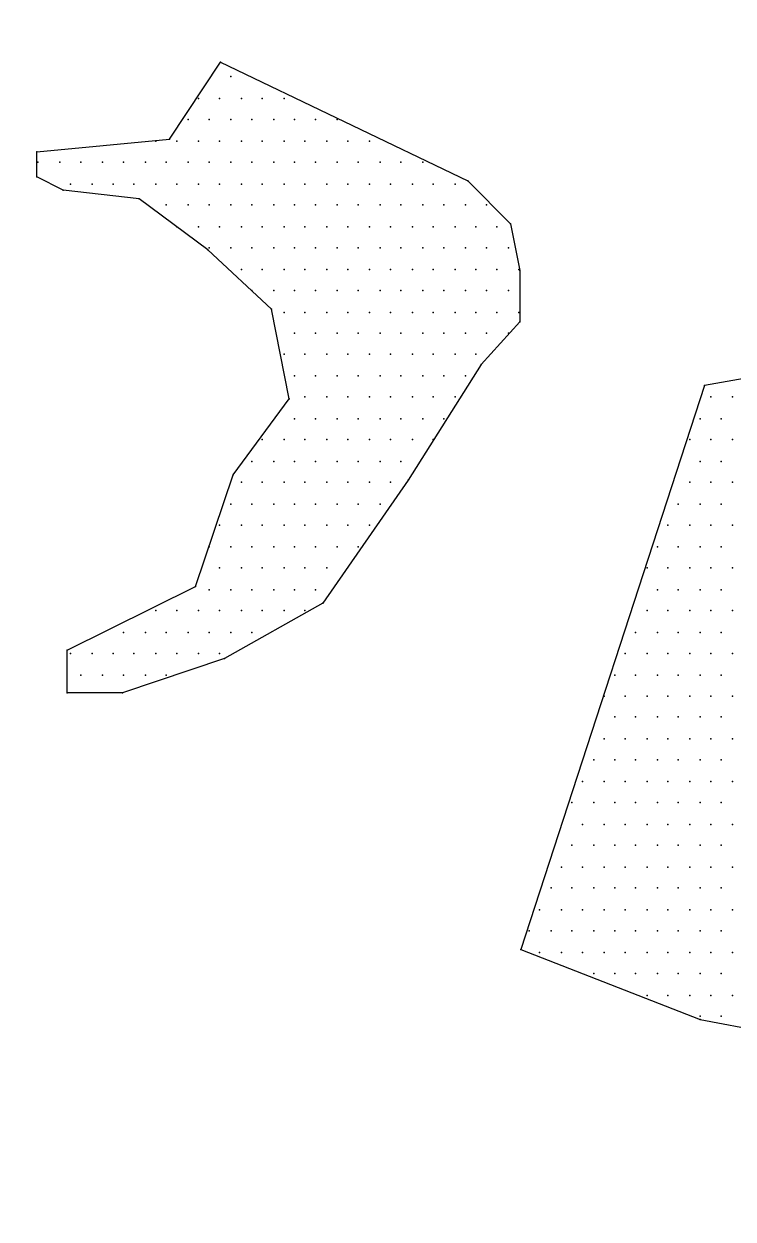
# Model space of a CAD drawing. Extents: x 199580 to 199930, y 645370 to 645670.
# Drawn here: x 199654.357 to 199655.792, y 645646.304 to 645648.724 of the extents above; entities that cross this region are included whole.
import ezdxf

# ---------------------------------------------------------------- set-up
doc = ezdxf.new("R2010")
doc.units = 0
doc.header["$LTSCALE"] = 0.2
doc.layers.add('KOTERET', color=1, linetype='Continuous')

msp = doc.modelspace()

# ---------------------------------------------------------------- linework, layer by layer
at = {"layer": 'KOTERET', "color": 1, "linetype": 'Continuous'}
for points in [[(199654.9932, 645650.0129, 0.06433), (199649.8966, 645651.419, 0.055067), (199645.3679, 645651.5541, 0.081051), (199640.018, 645650.4542, 0.05642), (199636.6294, 645648.7018, 0.170965), (199634.0241, 645645.6637, 0.076819), (199633.6272, 645643.867, 0.118306), (199634.2627, 645641.1287, 0.129737), (199636.2937, 645638.8211, 0.070189), (199640.2692, 645636.7267, 0.047922), (199643.2503, 645635.9688, 0.049022), (199647.5172, 645635.6626, 0.072792), (199653.7581, 645636.7436, 0.1248), (199657.8581, 645638.9858, 0.103709), (199660.1109, 645642.1717, 0.036886), (199660.2755, 645642.8705, 0.106536), (199660.1615, 645644.9205, 0.106243), (199658.1347, 645648.0156, 0.106919), (199654.9932, 645650.0129)], [(199643.3263, 645636.4269, 0.049045), (199647.5045, 645636.1271, 0.072972), (199653.6272, 645637.1912, 0.125195), (199657.5415, 645639.3257, 0.103069), (199659.6759, 645642.3342, 0.035565), (199659.8174, 645642.9444, 0.105225), (199659.7203, 645644.777, 0.105504), (199657.8096, 645647.6863, 0.107235), (199654.8243, 645649.5822, 0.064474), (199649.8311, 645650.9587, 0.055181), (199645.3953, 645651.0918, 0.081162), (199640.1847, 645650.0213, 0.05669), (199636.8743, 645648.307, 0.171614), (199634.4569, 645645.4969, 0.076301), (199634.0916, 645643.8501, 0.117637), (199634.6786, 645641.3377, 0.130118), (199636.5597, 645639.2032, 0.070334), (199640.4275, 645637.1637, 0.047983), (199643.3263, 645636.4269)]]:
    msp.add_lwpolyline(points, format="xyb", dxfattribs=at)
at = {"layer": 'KOTERET', "color": 2, "linetype": 'Continuous'}
for points in [[(199654.6511, 645648.4907), (199654.7546, 645648.6469)], [(199654.7546, 645648.6469), (199655.255, 645648.4062)], [(199654.7757, 645648.6174), (199654.7757, 645648.6174)], [(199654.7102, 645648.573), (199654.7102, 645648.573)], [(199654.7525, 645648.573), (199654.7525, 645648.573)], [(199654.7968, 645648.573), (199654.7968, 645648.573)], [(199654.839, 645648.573), (199654.839, 645648.573)], [(199654.8834, 645648.573), (199654.8834, 645648.573)], [(199654.6891, 645648.5308), (199654.6891, 645648.5308)], [(199654.7314, 645648.5308), (199654.7314, 645648.5308)], [(199654.7757, 645648.5308), (199654.7757, 645648.5308)], [(199654.8179, 645648.5308), (199654.8179, 645648.5308)], [(199654.8623, 645648.5308), (199654.8623, 645648.5308)], [(199654.9045, 645648.5308), (199654.9045, 645648.5308)], [(199654.9467, 645648.5308), (199654.9467, 645648.5308)], [(199654.991, 645648.5308), (199654.991, 645648.5308)], [(199654.383, 645648.4653), (199654.6511, 645648.4907)], [(199654.6237, 645648.4865), (199654.6237, 645648.4865)], [(199654.6659, 645648.4865), (199654.6659, 645648.4865)], [(199654.7102, 645648.4865), (199654.7102, 645648.4865)], [(199654.7525, 645648.4865), (199654.7525, 645648.4865)], [(199654.7968, 645648.4865), (199654.7968, 645648.4865)], [(199654.839, 645648.4865), (199654.839, 645648.4865)], [(199654.8834, 645648.4865), (199654.8834, 645648.4865)], [(199654.9256, 645648.4865), (199654.9256, 645648.4865)], [(199654.9699, 645648.4865), (199654.9699, 645648.4865)], [(199655.0122, 645648.4865), (199655.0122, 645648.4865)], [(199655.0565, 645648.4865), (199655.0565, 645648.4865)], [(199654.383, 645648.4147), (199654.383, 645648.4653)], [(199654.3851, 645648.4442), (199654.3851, 645648.4442)], [(199654.4294, 645648.4442), (199654.4294, 645648.4442)], [(199654.4717, 645648.4442), (199654.4717, 645648.4442)], [(199654.516, 645648.4442), (199654.516, 645648.4442)], [(199654.5582, 645648.4442), (199654.5582, 645648.4442)], [(199654.6026, 645648.4442), (199654.6026, 645648.4442)], [(199654.6448, 645648.4442), (199654.6448, 645648.4442)], [(199654.6891, 645648.4442), (199654.6891, 645648.4442)], [(199654.7314, 645648.4442), (199654.7314, 645648.4442)], [(199654.7757, 645648.4442), (199654.7757, 645648.4442)], [(199654.8179, 645648.4442), (199654.8179, 645648.4442)], [(199654.8623, 645648.4442), (199654.8623, 645648.4442)], [(199654.9045, 645648.4442), (199654.9045, 645648.4442)], [(199654.9467, 645648.4442), (199654.9467, 645648.4442)], [(199654.991, 645648.4442), (199654.991, 645648.4442)], [(199655.0333, 645648.4442), (199655.0333, 645648.4442)], [(199655.0776, 645648.4442), (199655.0776, 645648.4442)], [(199655.1198, 645648.4442), (199655.1198, 645648.4442)], [(199655.1642, 645648.4442), (199655.1642, 645648.4442)], [(199654.4358, 645648.3872), (199654.383, 645648.4147)], [(199655.255, 645648.4062), (199655.3415, 645648.3197)], [(199654.5899, 645648.3703), (199654.4358, 645648.3872)], [(199654.4506, 645648.3999), (199654.4506, 645648.3999)], [(199654.4949, 645648.3999), (199654.4949, 645648.3999)], [(199654.5371, 645648.3999), (199654.5371, 645648.3999)], [(199654.5793, 645648.3999), (199654.5793, 645648.3999)], [(199654.6237, 645648.3999), (199654.6237, 645648.3999)], [(199654.6659, 645648.3999), (199654.6659, 645648.3999)], [(199654.7102, 645648.3999), (199654.7102, 645648.3999)], [(199654.7525, 645648.3999), (199654.7525, 645648.3999)], [(199654.7968, 645648.3999), (199654.7968, 645648.3999)], [(199654.839, 645648.3999), (199654.839, 645648.3999)], [(199654.8834, 645648.3999), (199654.8834, 645648.3999)], [(199654.9256, 645648.3999), (199654.9256, 645648.3999)], [(199654.9699, 645648.3999), (199654.9699, 645648.3999)], [(199655.0122, 645648.3999), (199655.0122, 645648.3999)], [(199655.0565, 645648.3999), (199655.0565, 645648.3999)], [(199655.0987, 645648.3999), (199655.0987, 645648.3999)], [(199655.1431, 645648.3999), (199655.1431, 645648.3999)], [(199655.1853, 645648.3999), (199655.1853, 645648.3999)], [(199655.2296, 645648.3999), (199655.2296, 645648.3999)], [(199654.7292, 645648.2669), (199654.5899, 645648.3703)], [(199654.6448, 645648.3577), (199654.6448, 645648.3577)], [(199654.6891, 645648.3577), (199654.6891, 645648.3577)], [(199654.7314, 645648.3577), (199654.7314, 645648.3577)], [(199654.7757, 645648.3577), (199654.7757, 645648.3577)], [(199654.8179, 645648.3577), (199654.8179, 645648.3577)], [(199654.8623, 645648.3577), (199654.8623, 645648.3577)], [(199654.9045, 645648.3577), (199654.9045, 645648.3577)], [(199654.9467, 645648.3577), (199654.9467, 645648.3577)], [(199654.991, 645648.3577), (199654.991, 645648.3577)], [(199655.0333, 645648.3577), (199655.0333, 645648.3577)], [(199655.0776, 645648.3577), (199655.0776, 645648.3577)], [(199655.1198, 645648.3577), (199655.1198, 645648.3577)], [(199655.1642, 645648.3577), (199655.1642, 645648.3577)], [(199655.2064, 645648.3577), (199655.2064, 645648.3577)], [(199655.2507, 645648.3577), (199655.2507, 645648.3577)], [(199655.293, 645648.3577), (199655.293, 645648.3577)], [(199654.6659, 645648.3133), (199654.6659, 645648.3133)], [(199654.7102, 645648.3133), (199654.7102, 645648.3133)], [(199654.7525, 645648.3133), (199654.7525, 645648.3133)], [(199654.7968, 645648.3133), (199654.7968, 645648.3133)], [(199654.839, 645648.3133), (199654.839, 645648.3133)], [(199654.8834, 645648.3133), (199654.8834, 645648.3133)], [(199654.9256, 645648.3133), (199654.9256, 645648.3133)], [(199654.9699, 645648.3133), (199654.9699, 645648.3133)], [(199655.0122, 645648.3133), (199655.0122, 645648.3133)], [(199655.0565, 645648.3133), (199655.0565, 645648.3133)], [(199655.0987, 645648.3133), (199655.0987, 645648.3133)], [(199655.1431, 645648.3133), (199655.1431, 645648.3133)], [(199655.1853, 645648.3133), (199655.1853, 645648.3133)], [(199655.2296, 645648.3133), (199655.2296, 645648.3133)], [(199655.2718, 645648.3133), (199655.2718, 645648.3133)], [(199655.3141, 645648.3133), (199655.3141, 645648.3133)], [(199655.3415, 645648.3197), (199655.3605, 645648.2247)], [(199654.858, 645648.1465), (199654.7292, 645648.2669)], [(199654.7314, 645648.2711), (199654.7314, 645648.2711)], [(199654.7757, 645648.2711), (199654.7757, 645648.2711)], [(199654.8179, 645648.2711), (199654.8179, 645648.2711)], [(199654.8623, 645648.2711), (199654.8623, 645648.2711)], [(199654.9045, 645648.2711), (199654.9045, 645648.2711)], [(199654.9467, 645648.2711), (199654.9467, 645648.2711)], [(199654.991, 645648.2711), (199654.991, 645648.2711)], [(199655.0333, 645648.2711), (199655.0333, 645648.2711)], [(199655.0776, 645648.2711), (199655.0776, 645648.2711)], [(199655.1198, 645648.2711), (199655.1198, 645648.2711)], [(199655.1642, 645648.2711), (199655.1642, 645648.2711)], [(199655.2064, 645648.2711), (199655.2064, 645648.2711)], [(199655.2507, 645648.2711), (199655.2507, 645648.2711)], [(199655.293, 645648.2711), (199655.293, 645648.2711)], [(199655.3373, 645648.2711), (199655.3373, 645648.2711)], [(199654.7968, 645648.2268), (199654.7968, 645648.2268)], [(199654.839, 645648.2268), (199654.839, 645648.2268)], [(199654.8834, 645648.2268), (199654.8834, 645648.2268)], [(199654.9256, 645648.2268), (199654.9256, 645648.2268)], [(199654.9699, 645648.2268), (199654.9699, 645648.2268)], [(199655.0122, 645648.2268), (199655.0122, 645648.2268)], [(199655.0565, 645648.2268), (199655.0565, 645648.2268)], [(199655.0987, 645648.2268), (199655.0987, 645648.2268)], [(199655.1431, 645648.2268), (199655.1431, 645648.2268)], [(199655.1853, 645648.2268), (199655.1853, 645648.2268)], [(199655.2296, 645648.2268), (199655.2296, 645648.2268)], [(199655.2718, 645648.2268), (199655.2718, 645648.2268)], [(199655.3141, 645648.2268), (199655.3141, 645648.2268)], [(199655.3584, 645648.2268), (199655.3584, 645648.2268)], [(199655.3605, 645648.2247), (199655.3605, 645648.1212)], [(199654.8179, 645648.1845), (199654.8179, 645648.1845)], [(199654.8623, 645648.1845), (199654.8623, 645648.1845)], [(199654.9045, 645648.1845), (199654.9045, 645648.1845)], [(199654.9467, 645648.1845), (199654.9467, 645648.1845)], [(199654.991, 645648.1845), (199654.991, 645648.1845)], [(199655.0333, 645648.1845), (199655.0333, 645648.1845)], [(199655.0776, 645648.1845), (199655.0776, 645648.1845)], [(199655.1198, 645648.1845), (199655.1198, 645648.1845)], [(199655.1642, 645648.1845), (199655.1642, 645648.1845)], [(199655.2064, 645648.1845), (199655.2064, 645648.1845)], [(199655.2507, 645648.1845), (199655.2507, 645648.1845)], [(199655.293, 645648.1845), (199655.293, 645648.1845)], [(199655.3373, 645648.1845), (199655.3373, 645648.1845)], [(199654.8939, 645647.965), (199654.858, 645648.1465)], [(199654.8834, 645648.1402), (199654.8834, 645648.1402)], [(199654.9256, 645648.1402), (199654.9256, 645648.1402)], [(199654.9699, 645648.1402), (199654.9699, 645648.1402)], [(199655.0122, 645648.1402), (199655.0122, 645648.1402)], [(199655.0565, 645648.1402), (199655.0565, 645648.1402)], [(199655.0987, 645648.1402), (199655.0987, 645648.1402)], [(199655.1431, 645648.1402), (199655.1431, 645648.1402)], [(199655.1853, 645648.1402), (199655.1853, 645648.1402)], [(199655.2296, 645648.1402), (199655.2296, 645648.1402)], [(199655.2718, 645648.1402), (199655.2718, 645648.1402)], [(199655.3141, 645648.1402), (199655.3141, 645648.1402)], [(199655.3584, 645648.1402), (199655.3584, 645648.1402)], [(199655.3605, 645648.1212), (199655.2824, 645648.0346)], [(199654.9045, 645648.098), (199654.9045, 645648.098)], [(199654.9467, 645648.098), (199654.9467, 645648.098)], [(199654.991, 645648.098), (199654.991, 645648.098)], [(199655.0333, 645648.098), (199655.0333, 645648.098)], [(199655.0776, 645648.098), (199655.0776, 645648.098)], [(199655.1198, 645648.098), (199655.1198, 645648.098)], [(199655.1642, 645648.098), (199655.1642, 645648.098)], [(199655.2064, 645648.098), (199655.2064, 645648.098)], [(199655.2507, 645648.098), (199655.2507, 645648.098)], [(199655.293, 645648.098), (199655.293, 645648.098)], [(199655.3373, 645648.098), (199655.3373, 645648.098)], [(199656.205, 645648.0748), (199655.7342, 645647.9924)], [(199654.8834, 645648.0558), (199654.8834, 645648.0558)], [(199654.9256, 645648.0558), (199654.9256, 645648.0558)], [(199654.9699, 645648.0558), (199654.9699, 645648.0558)], [(199655.0122, 645648.0558), (199655.0122, 645648.0558)], [(199655.0565, 645648.0558), (199655.0565, 645648.0558)], [(199655.0987, 645648.0558), (199655.0987, 645648.0558)], [(199655.1431, 645648.0558), (199655.1431, 645648.0558)], [(199655.1853, 645648.0558), (199655.1853, 645648.0558)], [(199655.2296, 645648.0558), (199655.2296, 645648.0558)], [(199655.2718, 645648.0558), (199655.2718, 645648.0558)], [(199655.2824, 645648.0346), (199655.1346, 645647.8003)], [(199654.9045, 645648.0114), (199654.9045, 645648.0114)], [(199654.9467, 645648.0114), (199654.9467, 645648.0114)], [(199654.991, 645648.0114), (199654.991, 645648.0114)], [(199655.0333, 645648.0114), (199655.0333, 645648.0114)], [(199655.0776, 645648.0114), (199655.0776, 645648.0114)], [(199655.1198, 645648.0114), (199655.1198, 645648.0114)], [(199655.1642, 645648.0114), (199655.1642, 645648.0114)], [(199655.2064, 645648.0114), (199655.2064, 645648.0114)], [(199655.2507, 645648.0114), (199655.2507, 645648.0114)], [(199654.9256, 645647.9692), (199654.9256, 645647.9692)], [(199654.9699, 645647.9692), (199654.9699, 645647.9692)], [(199655.0122, 645647.9692), (199655.0122, 645647.9692)], [(199655.0565, 645647.9692), (199655.0565, 645647.9692)], [(199655.0987, 645647.9692), (199655.0987, 645647.9692)], [(199655.1431, 645647.9692), (199655.1431, 645647.9692)], [(199655.1853, 645647.9692), (199655.1853, 645647.9692)], [(199655.2296, 645647.9692), (199655.2296, 645647.9692)], [(199655.7342, 645647.9924), (199655.3626, 645646.8502)], [(199655.7469, 645647.9692), (199655.7469, 645647.9692)], [(199655.7912, 645647.9692), (199655.7912, 645647.9692)], [(199654.7799, 645647.8109), (199654.8939, 645647.965)], [(199654.9045, 645647.9249), (199654.9045, 645647.9249)], [(199654.9467, 645647.9249), (199654.9467, 645647.9249)], [(199654.991, 645647.9249), (199654.991, 645647.9249)], [(199655.0333, 645647.9249), (199655.0333, 645647.9249)], [(199655.0776, 645647.9249), (199655.0776, 645647.9249)], [(199655.1198, 645647.9249), (199655.1198, 645647.9249)], [(199655.1642, 645647.9249), (199655.1642, 645647.9249)], [(199655.2064, 645647.9249), (199655.2064, 645647.9249)], [(199655.7258, 645647.9249), (199655.7258, 645647.9249)], [(199655.768, 645647.9249), (199655.768, 645647.9249)], [(199654.839, 645647.8826), (199654.839, 645647.8826)], [(199654.8834, 645647.8826), (199654.8834, 645647.8826)], [(199654.9256, 645647.8826), (199654.9256, 645647.8826)], [(199654.9699, 645647.8826), (199654.9699, 645647.8826)], [(199655.0122, 645647.8826), (199655.0122, 645647.8826)], [(199655.0565, 645647.8826), (199655.0565, 645647.8826)], [(199655.0987, 645647.8826), (199655.0987, 645647.8826)], [(199655.1431, 645647.8826), (199655.1431, 645647.8826)], [(199655.1853, 645647.8826), (199655.1853, 645647.8826)], [(199655.7047, 645647.8826), (199655.7047, 645647.8826)], [(199655.7469, 645647.8826), (199655.7469, 645647.8826)], [(199655.7912, 645647.8826), (199655.7912, 645647.8826)], [(199654.8179, 645647.8383), (199654.8179, 645647.8383)], [(199654.8623, 645647.8383), (199654.8623, 645647.8383)], [(199654.9045, 645647.8383), (199654.9045, 645647.8383)], [(199654.9467, 645647.8383), (199654.9467, 645647.8383)], [(199654.991, 645647.8383), (199654.991, 645647.8383)], [(199655.0333, 645647.8383), (199655.0333, 645647.8383)], [(199655.0776, 645647.8383), (199655.0776, 645647.8383)], [(199655.1198, 645647.8383), (199655.1198, 645647.8383)], [(199655.7258, 645647.8383), (199655.7258, 645647.8383)], [(199655.768, 645647.8383), (199655.768, 645647.8383)], [(199654.7039, 645647.5849), (199654.7799, 645647.8109)], [(199655.1346, 645647.8003), (199654.9615, 645647.5512)], [(199654.7968, 645647.7961), (199654.7968, 645647.7961)], [(199654.839, 645647.7961), (199654.839, 645647.7961)], [(199654.8834, 645647.7961), (199654.8834, 645647.7961)], [(199654.9256, 645647.7961), (199654.9256, 645647.7961)], [(199654.9699, 645647.7961), (199654.9699, 645647.7961)], [(199655.0122, 645647.7961), (199655.0122, 645647.7961)], [(199655.0565, 645647.7961), (199655.0565, 645647.7961)], [(199655.0987, 645647.7961), (199655.0987, 645647.7961)], [(199655.7047, 645647.7961), (199655.7047, 645647.7961)], [(199655.7469, 645647.7961), (199655.7469, 645647.7961)], [(199655.7912, 645647.7961), (199655.7912, 645647.7961)], [(199654.7757, 645647.7517), (199654.7757, 645647.7517)], [(199654.8179, 645647.7517), (199654.8179, 645647.7517)], [(199654.8623, 645647.7517), (199654.8623, 645647.7517)], [(199654.9045, 645647.7517), (199654.9045, 645647.7517)], [(199654.9467, 645647.7517), (199654.9467, 645647.7517)], [(199654.991, 645647.7517), (199654.991, 645647.7517)], [(199655.0333, 645647.7517), (199655.0333, 645647.7517)], [(199655.0776, 645647.7517), (199655.0776, 645647.7517)], [(199655.6814, 645647.7517), (199655.6814, 645647.7517)], [(199655.7258, 645647.7517), (199655.7258, 645647.7517)], [(199655.768, 645647.7517), (199655.768, 645647.7517)], [(199654.7525, 645647.7095), (199654.7525, 645647.7095)], [(199654.7968, 645647.7095), (199654.7968, 645647.7095)], [(199654.839, 645647.7095), (199654.839, 645647.7095)], [(199654.8834, 645647.7095), (199654.8834, 645647.7095)], [(199654.9256, 645647.7095), (199654.9256, 645647.7095)], [(199654.9699, 645647.7095), (199654.9699, 645647.7095)], [(199655.0122, 645647.7095), (199655.0122, 645647.7095)], [(199655.0565, 645647.7095), (199655.0565, 645647.7095)], [(199655.6603, 645647.7095), (199655.6603, 645647.7095)], [(199655.7047, 645647.7095), (199655.7047, 645647.7095)], [(199655.7469, 645647.7095), (199655.7469, 645647.7095)], [(199655.7912, 645647.7095), (199655.7912, 645647.7095)], [(199654.7314, 645647.6652), (199654.7314, 645647.6652)], [(199654.7757, 645647.6652), (199654.7757, 645647.6652)], [(199654.8179, 645647.6652), (199654.8179, 645647.6652)], [(199654.8623, 645647.6652), (199654.8623, 645647.6652)], [(199654.9045, 645647.6652), (199654.9045, 645647.6652)], [(199654.9467, 645647.6652), (199654.9467, 645647.6652)], [(199654.991, 645647.6652), (199654.991, 645647.6652)], [(199655.0333, 645647.6652), (199655.0333, 645647.6652)], [(199655.6392, 645647.6652), (199655.6392, 645647.6652)], [(199655.6814, 645647.6652), (199655.6814, 645647.6652)], [(199655.7258, 645647.6652), (199655.7258, 645647.6652)], [(199655.768, 645647.6652), (199655.768, 645647.6652)], [(199654.7525, 645647.623), (199654.7525, 645647.623)], [(199654.7968, 645647.623), (199654.7968, 645647.623)], [(199654.839, 645647.623), (199654.839, 645647.623)], [(199654.8834, 645647.623), (199654.8834, 645647.623)], [(199654.9256, 645647.623), (199654.9256, 645647.623)], [(199654.9699, 645647.623), (199654.9699, 645647.623)], [(199655.6181, 645647.623), (199655.6181, 645647.623)], [(199655.6603, 645647.623), (199655.6603, 645647.623)], [(199655.7047, 645647.623), (199655.7047, 645647.623)], [(199655.7469, 645647.623), (199655.7469, 645647.623)], [(199655.7912, 645647.623), (199655.7912, 645647.623)], [(199654.4442, 645647.4562), (199654.7039, 645647.5849)], [(199654.7314, 645647.5786), (199654.7314, 645647.5786)], [(199654.7757, 645647.5786), (199654.7757, 645647.5786)], [(199654.8179, 645647.5786), (199654.8179, 645647.5786)], [(199654.8623, 645647.5786), (199654.8623, 645647.5786)], [(199654.9045, 645647.5786), (199654.9045, 645647.5786)], [(199654.9467, 645647.5786), (199654.9467, 645647.5786)], [(199655.6392, 645647.5786), (199655.6392, 645647.5786)], [(199655.6814, 645647.5786), (199655.6814, 645647.5786)], [(199655.7258, 645647.5786), (199655.7258, 645647.5786)], [(199655.768, 645647.5786), (199655.768, 645647.5786)], [(199654.6237, 645647.5364), (199654.6237, 645647.5364)], [(199654.6659, 645647.5364), (199654.6659, 645647.5364)], [(199654.7102, 645647.5364), (199654.7102, 645647.5364)], [(199654.7525, 645647.5364), (199654.7525, 645647.5364)], [(199654.9615, 645647.5512), (199654.763, 645647.4393)], [(199654.7968, 645647.5364), (199654.7968, 645647.5364)], [(199654.839, 645647.5364), (199654.839, 645647.5364)], [(199654.8834, 645647.5364), (199654.8834, 645647.5364)], [(199654.9256, 645647.5364), (199654.9256, 645647.5364)], [(199655.6181, 645647.5364), (199655.6181, 645647.5364)], [(199655.6603, 645647.5364), (199655.6603, 645647.5364)], [(199655.7047, 645647.5364), (199655.7047, 645647.5364)], [(199655.7469, 645647.5364), (199655.7469, 645647.5364)], [(199655.7912, 645647.5364), (199655.7912, 645647.5364)], [(199654.5582, 645647.4921), (199654.5582, 645647.4921)], [(199654.6026, 645647.4921), (199654.6026, 645647.4921)], [(199654.6448, 645647.4921), (199654.6448, 645647.4921)], [(199654.6891, 645647.4921), (199654.6891, 645647.4921)], [(199654.7314, 645647.4921), (199654.7314, 645647.4921)], [(199654.7757, 645647.4921), (199654.7757, 645647.4921)], [(199654.8179, 645647.4921), (199654.8179, 645647.4921)], [(199655.5949, 645647.4921), (199655.5949, 645647.4921)], [(199655.6392, 645647.4921), (199655.6392, 645647.4921)], [(199655.6814, 645647.4921), (199655.6814, 645647.4921)], [(199655.7258, 645647.4921), (199655.7258, 645647.4921)], [(199655.768, 645647.4921), (199655.768, 645647.4921)], [(199654.4442, 645647.3696), (199654.4442, 645647.4562)], [(199654.4506, 645647.4498), (199654.4506, 645647.4498)], [(199654.4949, 645647.4498), (199654.4949, 645647.4498)], [(199654.5371, 645647.4498), (199654.5371, 645647.4498)], [(199654.763, 645647.4393), (199654.5561, 645647.3696)], [(199654.5793, 645647.4498), (199654.5793, 645647.4498)], [(199654.6237, 645647.4498), (199654.6237, 645647.4498)], [(199654.6659, 645647.4498), (199654.6659, 645647.4498)], [(199654.7102, 645647.4498), (199654.7102, 645647.4498)], [(199654.7525, 645647.4498), (199654.7525, 645647.4498)], [(199655.5738, 645647.4498), (199655.5738, 645647.4498)], [(199655.6181, 645647.4498), (199655.6181, 645647.4498)], [(199655.6603, 645647.4498), (199655.6603, 645647.4498)], [(199655.7047, 645647.4498), (199655.7047, 645647.4498)], [(199655.7469, 645647.4498), (199655.7469, 645647.4498)], [(199655.7912, 645647.4498), (199655.7912, 645647.4498)], [(199654.4717, 645647.4055), (199654.4717, 645647.4055)], [(199654.516, 645647.4055), (199654.516, 645647.4055)], [(199654.5582, 645647.4055), (199654.5582, 645647.4055)], [(199654.6026, 645647.4055), (199654.6026, 645647.4055)], [(199654.6448, 645647.4055), (199654.6448, 645647.4055)], [(199655.5526, 645647.4055), (199655.5526, 645647.4055)], [(199655.5949, 645647.4055), (199655.5949, 645647.4055)], [(199655.6392, 645647.4055), (199655.6392, 645647.4055)], [(199655.6814, 645647.4055), (199655.6814, 645647.4055)], [(199655.7258, 645647.4055), (199655.7258, 645647.4055)], [(199655.768, 645647.4055), (199655.768, 645647.4055)], [(199654.5561, 645647.3696), (199654.4442, 645647.3696)], [(199655.5315, 645647.3633), (199655.5315, 645647.3633)], [(199655.5738, 645647.3633), (199655.5738, 645647.3633)], [(199655.6181, 645647.3633), (199655.6181, 645647.3633)], [(199655.6603, 645647.3633), (199655.6603, 645647.3633)], [(199655.7047, 645647.3633), (199655.7047, 645647.3633)], [(199655.7469, 645647.3633), (199655.7469, 645647.3633)], [(199655.7912, 645647.3633), (199655.7912, 645647.3633)], [(199655.5526, 645647.321), (199655.5526, 645647.321)], [(199655.5949, 645647.321), (199655.5949, 645647.321)], [(199655.6392, 645647.321), (199655.6392, 645647.321)], [(199655.6814, 645647.321), (199655.6814, 645647.321)], [(199655.7258, 645647.321), (199655.7258, 645647.321)], [(199655.768, 645647.321), (199655.768, 645647.321)], [(199655.5315, 645647.2767), (199655.5315, 645647.2767)], [(199655.5738, 645647.2767), (199655.5738, 645647.2767)], [(199655.6181, 645647.2767), (199655.6181, 645647.2767)], [(199655.6603, 645647.2767), (199655.6603, 645647.2767)], [(199655.7047, 645647.2767), (199655.7047, 645647.2767)], [(199655.7469, 645647.2767), (199655.7469, 645647.2767)], [(199655.7912, 645647.2767), (199655.7912, 645647.2767)], [(199655.5104, 645647.2345), (199655.5104, 645647.2345)], [(199655.5526, 645647.2345), (199655.5526, 645647.2345)], [(199655.5949, 645647.2345), (199655.5949, 645647.2345)], [(199655.6392, 645647.2345), (199655.6392, 645647.2345)], [(199655.6814, 645647.2345), (199655.6814, 645647.2345)], [(199655.7258, 645647.2345), (199655.7258, 645647.2345)], [(199655.768, 645647.2345), (199655.768, 645647.2345)], [(199655.4872, 645647.1901), (199655.4872, 645647.1901)], [(199655.5315, 645647.1901), (199655.5315, 645647.1901)], [(199655.5738, 645647.1901), (199655.5738, 645647.1901)], [(199655.6181, 645647.1901), (199655.6181, 645647.1901)], [(199655.6603, 645647.1901), (199655.6603, 645647.1901)], [(199655.7047, 645647.1901), (199655.7047, 645647.1901)], [(199655.7469, 645647.1901), (199655.7469, 645647.1901)], [(199655.7912, 645647.1901), (199655.7912, 645647.1901)], [(199655.4661, 645647.1479), (199655.4661, 645647.1479)], [(199655.5104, 645647.1479), (199655.5104, 645647.1479)], [(199655.5526, 645647.1479), (199655.5526, 645647.1479)], [(199655.5949, 645647.1479), (199655.5949, 645647.1479)], [(199655.6392, 645647.1479), (199655.6392, 645647.1479)], [(199655.6814, 645647.1479), (199655.6814, 645647.1479)], [(199655.7258, 645647.1479), (199655.7258, 645647.1479)], [(199655.768, 645647.1479), (199655.768, 645647.1479)], [(199655.4872, 645647.1036), (199655.4872, 645647.1036)], [(199655.5315, 645647.1036), (199655.5315, 645647.1036)], [(199655.5738, 645647.1036), (199655.5738, 645647.1036)], [(199655.6181, 645647.1036), (199655.6181, 645647.1036)], [(199655.6603, 645647.1036), (199655.6603, 645647.1036)], [(199655.7047, 645647.1036), (199655.7047, 645647.1036)], [(199655.7469, 645647.1036), (199655.7469, 645647.1036)], [(199655.7912, 645647.1036), (199655.7912, 645647.1036)], [(199655.4661, 645647.0614), (199655.4661, 645647.0614)], [(199655.5104, 645647.0614), (199655.5104, 645647.0614)], [(199655.5526, 645647.0614), (199655.5526, 645647.0614)], [(199655.5949, 645647.0614), (199655.5949, 645647.0614)], [(199655.6392, 645647.0614), (199655.6392, 645647.0614)], [(199655.6814, 645647.0614), (199655.6814, 645647.0614)], [(199655.7258, 645647.0614), (199655.7258, 645647.0614)], [(199655.768, 645647.0614), (199655.768, 645647.0614)], [(199655.445, 645647.017), (199655.445, 645647.017)], [(199655.4872, 645647.017), (199655.4872, 645647.017)], [(199655.5315, 645647.017), (199655.5315, 645647.017)], [(199655.5738, 645647.017), (199655.5738, 645647.017)], [(199655.6181, 645647.017), (199655.6181, 645647.017)], [(199655.6603, 645647.017), (199655.6603, 645647.017)], [(199655.7047, 645647.017), (199655.7047, 645647.017)], [(199655.7469, 645647.017), (199655.7469, 645647.017)], [(199655.7912, 645647.017), (199655.7912, 645647.017)], [(199655.4239, 645646.9748), (199655.4239, 645646.9748)], [(199655.4661, 645646.9748), (199655.4661, 645646.9748)], [(199655.5104, 645646.9748), (199655.5104, 645646.9748)], [(199655.5526, 645646.9748), (199655.5526, 645646.9748)], [(199655.5949, 645646.9748), (199655.5949, 645646.9748)], [(199655.6392, 645646.9748), (199655.6392, 645646.9748)], [(199655.6814, 645646.9748), (199655.6814, 645646.9748)], [(199655.7258, 645646.9748), (199655.7258, 645646.9748)], [(199655.768, 645646.9748), (199655.768, 645646.9748)], [(199655.4006, 645646.9305), (199655.4006, 645646.9305)], [(199655.445, 645646.9305), (199655.445, 645646.9305)], [(199655.4872, 645646.9305), (199655.4872, 645646.9305)], [(199655.5315, 645646.9305), (199655.5315, 645646.9305)], [(199655.5738, 645646.9305), (199655.5738, 645646.9305)], [(199655.6181, 645646.9305), (199655.6181, 645646.9305)], [(199655.6603, 645646.9305), (199655.6603, 645646.9305)], [(199655.7047, 645646.9305), (199655.7047, 645646.9305)], [(199655.7469, 645646.9305), (199655.7469, 645646.9305)], [(199655.7912, 645646.9305), (199655.7912, 645646.9305)], [(199655.3795, 645646.8882), (199655.3795, 645646.8882)], [(199655.4239, 645646.8882), (199655.4239, 645646.8882)], [(199655.4661, 645646.8882), (199655.4661, 645646.8882)], [(199655.5104, 645646.8882), (199655.5104, 645646.8882)], [(199655.5526, 645646.8882), (199655.5526, 645646.8882)], [(199655.5949, 645646.8882), (199655.5949, 645646.8882)], [(199655.6392, 645646.8882), (199655.6392, 645646.8882)], [(199655.6814, 645646.8882), (199655.6814, 645646.8882)], [(199655.7258, 645646.8882), (199655.7258, 645646.8882)], [(199655.768, 645646.8882), (199655.768, 645646.8882)], [(199655.3626, 645646.8502), (199655.7258, 645646.7088)], [(199655.4006, 645646.8439), (199655.4006, 645646.8439)], [(199655.445, 645646.8439), (199655.445, 645646.8439)], [(199655.4872, 645646.8439), (199655.4872, 645646.8439)], [(199655.5315, 645646.8439), (199655.5315, 645646.8439)], [(199655.5738, 645646.8439), (199655.5738, 645646.8439)], [(199655.6181, 645646.8439), (199655.6181, 645646.8439)], [(199655.6603, 645646.8439), (199655.6603, 645646.8439)], [(199655.7047, 645646.8439), (199655.7047, 645646.8439)], [(199655.7469, 645646.8439), (199655.7469, 645646.8439)], [(199655.7912, 645646.8439), (199655.7912, 645646.8439)], [(199655.5104, 645646.8017), (199655.5104, 645646.8017)], [(199655.5526, 645646.8017), (199655.5526, 645646.8017)], [(199655.5949, 645646.8017), (199655.5949, 645646.8017)], [(199655.6392, 645646.8017), (199655.6392, 645646.8017)], [(199655.6814, 645646.8017), (199655.6814, 645646.8017)], [(199655.7258, 645646.8017), (199655.7258, 645646.8017)], [(199655.768, 645646.8017), (199655.768, 645646.8017)], [(199655.6181, 645646.7573), (199655.6181, 645646.7573)], [(199655.6603, 645646.7573), (199655.6603, 645646.7573)], [(199655.7047, 645646.7573), (199655.7047, 645646.7573)], [(199655.7469, 645646.7573), (199655.7469, 645646.7573)], [(199655.7912, 645646.7573), (199655.7912, 645646.7573)], [(199655.7258, 645646.7151), (199655.7258, 645646.7151)], [(199655.768, 645646.7151), (199655.768, 645646.7151)], [(199655.7258, 645646.7088), (199655.9833, 645646.6602)]]:
    msp.add_lwpolyline(points, dxfattribs=at)
at = {"layer": 'KOTERET', "color": 1}
for p in [(199654.7546, 645648.6469), (199654.7546, 645648.6469), (199654.7757, 645648.6174), (199654.7757, 645648.6174), (199654.7102, 645648.573), (199654.7102, 645648.573), (199654.7525, 645648.573), (199654.7525, 645648.573), (199654.7968, 645648.573), (199654.7968, 645648.573), (199654.839, 645648.573), (199654.839, 645648.573), (199654.8834, 645648.573), (199654.8834, 645648.573), (199654.6891, 645648.5308), (199654.6891, 645648.5308), (199654.7314, 645648.5308), (199654.7314, 645648.5308), (199654.7757, 645648.5308), (199654.7757, 645648.5308), (199654.8179, 645648.5308), (199654.8179, 645648.5308), (199654.8623, 645648.5308), (199654.8623, 645648.5308), (199654.9045, 645648.5308), (199654.9045, 645648.5308), (199654.9467, 645648.5308), (199654.9467, 645648.5308), (199654.991, 645648.5308), (199654.991, 645648.5308), (199654.6237, 645648.4865), (199654.6237, 645648.4865), (199654.6511, 645648.4907), (199654.6511, 645648.4907), (199654.6659, 645648.4865), (199654.6659, 645648.4865), (199654.7102, 645648.4865), (199654.7102, 645648.4865), (199654.7525, 645648.4865), (199654.7525, 645648.4865), (199654.7968, 645648.4865), (199654.7968, 645648.4865), (199654.839, 645648.4865), (199654.839, 645648.4865), (199654.8834, 645648.4865), (199654.8834, 645648.4865), (199654.9256, 645648.4865), (199654.9256, 645648.4865), (199654.9699, 645648.4865), (199654.9699, 645648.4865), (199655.0122, 645648.4865), (199655.0122, 645648.4865), (199655.0565, 645648.4865), (199655.0565, 645648.4865), (199654.383, 645648.4653), (199654.383, 645648.4653), (199654.3851, 645648.4442), (199654.3851, 645648.4442), (199654.4294, 645648.4442), (199654.4294, 645648.4442), (199654.4717, 645648.4442), (199654.4717, 645648.4442), (199654.516, 645648.4442), (199654.516, 645648.4442), (199654.5582, 645648.4442), (199654.5582, 645648.4442), (199654.6026, 645648.4442), (199654.6026, 645648.4442), (199654.6448, 645648.4442), (199654.6448, 645648.4442), (199654.6891, 645648.4442), (199654.6891, 645648.4442), (199654.7314, 645648.4442), (199654.7314, 645648.4442), (199654.7757, 645648.4442), (199654.7757, 645648.4442), (199654.8179, 645648.4442), (199654.8179, 645648.4442), (199654.8623, 645648.4442), (199654.8623, 645648.4442), (199654.9045, 645648.4442), (199654.9045, 645648.4442), (199654.9467, 645648.4442), (199654.9467, 645648.4442), (199654.991, 645648.4442), (199654.991, 645648.4442), (199655.0333, 645648.4442), (199655.0333, 645648.4442), (199655.0776, 645648.4442), (199655.0776, 645648.4442), (199655.1198, 645648.4442), (199655.1198, 645648.4442), (199655.1642, 645648.4442), (199655.1642, 645648.4442), (199654.383, 645648.4147), (199654.383, 645648.4147), (199655.255, 645648.4062), (199655.255, 645648.4062), (199654.4358, 645648.3872), (199654.4358, 645648.3872), (199654.4506, 645648.3999), (199654.4506, 645648.3999), (199654.4949, 645648.3999), (199654.4949, 645648.3999), (199654.5371, 645648.3999), (199654.5371, 645648.3999), (199654.5793, 645648.3999), (199654.5793, 645648.3999), (199654.6237, 645648.3999), (199654.6237, 645648.3999), (199654.6659, 645648.3999), (199654.6659, 645648.3999), (199654.7102, 645648.3999), (199654.7102, 645648.3999), (199654.7525, 645648.3999), (199654.7525, 645648.3999), (199654.7968, 645648.3999), (199654.7968, 645648.3999), (199654.839, 645648.3999), (199654.839, 645648.3999), (199654.8834, 645648.3999), (199654.8834, 645648.3999), (199654.9256, 645648.3999), (199654.9256, 645648.3999), (199654.9699, 645648.3999), (199654.9699, 645648.3999), (199655.0122, 645648.3999), (199655.0122, 645648.3999), (199655.0565, 645648.3999), (199655.0565, 645648.3999), (199655.0987, 645648.3999), (199655.0987, 645648.3999), (199655.1431, 645648.3999), (199655.1431, 645648.3999), (199655.1853, 645648.3999), (199655.1853, 645648.3999), (199655.2296, 645648.3999), (199655.2296, 645648.3999), (199654.5899, 645648.3703), (199654.5899, 645648.3703), (199654.6448, 645648.3577), (199654.6448, 645648.3577), (199654.6891, 645648.3577), (199654.6891, 645648.3577), (199654.7314, 645648.3577), (199654.7314, 645648.3577), (199654.7757, 645648.3577), (199654.7757, 645648.3577), (199654.8179, 645648.3577), (199654.8179, 645648.3577), (199654.8623, 645648.3577), (199654.8623, 645648.3577), (199654.9045, 645648.3577), (199654.9045, 645648.3577), (199654.9467, 645648.3577), (199654.9467, 645648.3577), (199654.991, 645648.3577), (199654.991, 645648.3577), (199655.0333, 645648.3577), (199655.0333, 645648.3577), (199655.0776, 645648.3577), (199655.0776, 645648.3577), (199655.1198, 645648.3577), (199655.1198, 645648.3577), (199655.1642, 645648.3577), (199655.1642, 645648.3577), (199655.2064, 645648.3577), (199655.2064, 645648.3577), (199655.2507, 645648.3577), (199655.2507, 645648.3577), (199655.293, 645648.3577), (199655.293, 645648.3577), (199654.6659, 645648.3133), (199654.6659, 645648.3133), (199654.7102, 645648.3133), (199654.7102, 645648.3133), (199654.7525, 645648.3133), (199654.7525, 645648.3133), (199654.7968, 645648.3133), (199654.7968, 645648.3133), (199654.839, 645648.3133), (199654.839, 645648.3133), (199654.8834, 645648.3133), (199654.8834, 645648.3133), (199654.9256, 645648.3133), (199654.9256, 645648.3133), (199654.9699, 645648.3133), (199654.9699, 645648.3133), (199655.0122, 645648.3133), (199655.0122, 645648.3133), (199655.0565, 645648.3133), (199655.0565, 645648.3133), (199655.0987, 645648.3133), (199655.0987, 645648.3133), (199655.1431, 645648.3133), (199655.1431, 645648.3133), (199655.1853, 645648.3133), (199655.1853, 645648.3133), (199655.2296, 645648.3133), (199655.2296, 645648.3133), (199655.2718, 645648.3133), (199655.2718, 645648.3133), (199655.3141, 645648.3133), (199655.3141, 645648.3133), (199655.3415, 645648.3197), (199655.3415, 645648.3197), (199654.7292, 645648.2669), (199654.7292, 645648.2669), (199654.7314, 645648.2711), (199654.7314, 645648.2711), (199654.7757, 645648.2711), (199654.7757, 645648.2711), (199654.8179, 645648.2711), (199654.8179, 645648.2711), (199654.8623, 645648.2711), (199654.8623, 645648.2711), (199654.9045, 645648.2711), (199654.9045, 645648.2711), (199654.9467, 645648.2711), (199654.9467, 645648.2711), (199654.991, 645648.2711), (199654.991, 645648.2711), (199655.0333, 645648.2711), (199655.0333, 645648.2711), (199655.0776, 645648.2711), (199655.0776, 645648.2711), (199655.1198, 645648.2711), (199655.1198, 645648.2711), (199655.1642, 645648.2711), (199655.1642, 645648.2711), (199655.2064, 645648.2711), (199655.2064, 645648.2711), (199655.2507, 645648.2711), (199655.2507, 645648.2711), (199655.293, 645648.2711), (199655.293, 645648.2711), (199655.3373, 645648.2711), (199655.3373, 645648.2711), (199654.7968, 645648.2268), (199654.7968, 645648.2268), (199654.839, 645648.2268), (199654.839, 645648.2268), (199654.8834, 645648.2268), (199654.8834, 645648.2268), (199654.9256, 645648.2268), (199654.9256, 645648.2268), (199654.9699, 645648.2268), (199654.9699, 645648.2268), (199655.0122, 645648.2268), (199655.0122, 645648.2268), (199655.0565, 645648.2268), (199655.0565, 645648.2268), (199655.0987, 645648.2268), (199655.0987, 645648.2268), (199655.1431, 645648.2268), (199655.1431, 645648.2268), (199655.1853, 645648.2268), (199655.1853, 645648.2268), (199655.2296, 645648.2268), (199655.2296, 645648.2268), (199655.2718, 645648.2268), (199655.2718, 645648.2268), (199655.3141, 645648.2268), (199655.3141, 645648.2268), (199655.3584, 645648.2268), (199655.3584, 645648.2268), (199655.3605, 645648.2247), (199655.3605, 645648.2247), (199654.8179, 645648.1845), (199654.8179, 645648.1845), (199654.8623, 645648.1845), (199654.8623, 645648.1845), (199654.9045, 645648.1845), (199654.9045, 645648.1845), (199654.9467, 645648.1845), (199654.9467, 645648.1845), (199654.991, 645648.1845), (199654.991, 645648.1845), (199655.0333, 645648.1845), (199655.0333, 645648.1845), (199655.0776, 645648.1845), (199655.0776, 645648.1845), (199655.1198, 645648.1845), (199655.1198, 645648.1845), (199655.1642, 645648.1845), (199655.1642, 645648.1845), (199655.2064, 645648.1845), (199655.2064, 645648.1845), (199655.2507, 645648.1845), (199655.2507, 645648.1845), (199655.293, 645648.1845), (199655.293, 645648.1845), (199655.3373, 645648.1845), (199655.3373, 645648.1845), (199654.858, 645648.1465), (199654.858, 645648.1465), (199654.8834, 645648.1402), (199654.8834, 645648.1402), (199654.9256, 645648.1402), (199654.9256, 645648.1402), (199654.9699, 645648.1402), (199654.9699, 645648.1402), (199655.0122, 645648.1402), (199655.0122, 645648.1402), (199655.0565, 645648.1402), (199655.0565, 645648.1402), (199655.0987, 645648.1402), (199655.0987, 645648.1402), (199655.1431, 645648.1402), (199655.1431, 645648.1402), (199655.1853, 645648.1402), (199655.1853, 645648.1402), (199655.2296, 645648.1402), (199655.2296, 645648.1402), (199655.2718, 645648.1402), (199655.2718, 645648.1402), (199655.3141, 645648.1402), (199655.3141, 645648.1402), (199655.3584, 645648.1402), (199655.3584, 645648.1402), (199655.3605, 645648.1212), (199655.3605, 645648.1212), (199654.9045, 645648.098), (199654.9045, 645648.098), (199654.9467, 645648.098), (199654.9467, 645648.098), (199654.991, 645648.098), (199654.991, 645648.098), (199655.0333, 645648.098), (199655.0333, 645648.098), (199655.0776, 645648.098), (199655.0776, 645648.098), (199655.1198, 645648.098), (199655.1198, 645648.098), (199655.1642, 645648.098), (199655.1642, 645648.098), (199655.2064, 645648.098), (199655.2064, 645648.098), (199655.2507, 645648.098), (199655.2507, 645648.098), (199655.293, 645648.098), (199655.293, 645648.098), (199655.3373, 645648.098), (199655.3373, 645648.098), (199654.8834, 645648.0558), (199654.8834, 645648.0558), (199654.9256, 645648.0558), (199654.9256, 645648.0558), (199654.9699, 645648.0558), (199654.9699, 645648.0558), (199655.0122, 645648.0558), (199655.0122, 645648.0558), (199655.0565, 645648.0558), (199655.0565, 645648.0558), (199655.0987, 645648.0558), (199655.0987, 645648.0558), (199655.1431, 645648.0558), (199655.1431, 645648.0558), (199655.1853, 645648.0558), (199655.1853, 645648.0558), (199655.2296, 645648.0558), (199655.2296, 645648.0558), (199655.2718, 645648.0558), (199655.2718, 645648.0558), (199655.2824, 645648.0346), (199655.2824, 645648.0346), (199654.9045, 645648.0114), (199654.9045, 645648.0114), (199654.9467, 645648.0114), (199654.9467, 645648.0114), (199654.991, 645648.0114), (199654.991, 645648.0114), (199655.0333, 645648.0114), (199655.0333, 645648.0114), (199655.0776, 645648.0114), (199655.0776, 645648.0114), (199655.1198, 645648.0114), (199655.1198, 645648.0114), (199655.1642, 645648.0114), (199655.1642, 645648.0114), (199655.2064, 645648.0114), (199655.2064, 645648.0114), (199655.2507, 645648.0114), (199655.2507, 645648.0114), (199654.9256, 645647.9692), (199654.9256, 645647.9692), (199654.9699, 645647.9692), (199654.9699, 645647.9692), (199655.0122, 645647.9692), (199655.0122, 645647.9692), (199655.0565, 645647.9692), (199655.0565, 645647.9692), (199655.0987, 645647.9692), (199655.0987, 645647.9692), (199655.1431, 645647.9692), (199655.1431, 645647.9692), (199655.1853, 645647.9692), (199655.1853, 645647.9692), (199655.2296, 645647.9692), (199655.2296, 645647.9692), (199655.7342, 645647.9924), (199655.7342, 645647.9924), (199655.7469, 645647.9692), (199655.7469, 645647.9692), (199655.7912, 645647.9692), (199655.7912, 645647.9692), (199654.8939, 645647.965), (199654.8939, 645647.965), (199654.9045, 645647.9249), (199654.9045, 645647.9249), (199654.9467, 645647.9249), (199654.9467, 645647.9249), (199654.991, 645647.9249), (199654.991, 645647.9249), (199655.0333, 645647.9249), (199655.0333, 645647.9249), (199655.0776, 645647.9249), (199655.0776, 645647.9249), (199655.1198, 645647.9249), (199655.1198, 645647.9249), (199655.1642, 645647.9249), (199655.1642, 645647.9249), (199655.2064, 645647.9249), (199655.2064, 645647.9249), (199655.7258, 645647.9249), (199655.7258, 645647.9249), (199655.768, 645647.9249), (199655.768, 645647.9249), (199654.839, 645647.8826), (199654.839, 645647.8826), (199654.8834, 645647.8826), (199654.8834, 645647.8826), (199654.9256, 645647.8826), (199654.9256, 645647.8826), (199654.9699, 645647.8826), (199654.9699, 645647.8826), (199655.0122, 645647.8826), (199655.0122, 645647.8826), (199655.0565, 645647.8826), (199655.0565, 645647.8826), (199655.0987, 645647.8826), (199655.0987, 645647.8826), (199655.1431, 645647.8826), (199655.1431, 645647.8826), (199655.1853, 645647.8826), (199655.1853, 645647.8826), (199655.7047, 645647.8826), (199655.7047, 645647.8826), (199655.7469, 645647.8826), (199655.7469, 645647.8826), (199655.7912, 645647.8826), (199655.7912, 645647.8826), (199654.8179, 645647.8383), (199654.8179, 645647.8383), (199654.8623, 645647.8383), (199654.8623, 645647.8383), (199654.9045, 645647.8383), (199654.9045, 645647.8383), (199654.9467, 645647.8383), (199654.9467, 645647.8383), (199654.991, 645647.8383), (199654.991, 645647.8383), (199655.0333, 645647.8383), (199655.0333, 645647.8383), (199655.0776, 645647.8383), (199655.0776, 645647.8383), (199655.1198, 645647.8383), (199655.1198, 645647.8383), (199655.7258, 645647.8383), (199655.7258, 645647.8383), (199655.768, 645647.8383), (199655.768, 645647.8383), (199654.7799, 645647.8109), (199654.7799, 645647.8109), (199655.1346, 645647.8003), (199655.1346, 645647.8003), (199654.7968, 645647.7961), (199654.7968, 645647.7961), (199654.839, 645647.7961), (199654.839, 645647.7961), (199654.8834, 645647.7961), (199654.8834, 645647.7961), (199654.9256, 645647.7961), (199654.9256, 645647.7961), (199654.9699, 645647.7961), (199654.9699, 645647.7961), (199655.0122, 645647.7961), (199655.0122, 645647.7961), (199655.0565, 645647.7961), (199655.0565, 645647.7961), (199655.0987, 645647.7961), (199655.0987, 645647.7961), (199655.7047, 645647.7961), (199655.7047, 645647.7961), (199655.7469, 645647.7961), (199655.7469, 645647.7961), (199655.7912, 645647.7961), (199655.7912, 645647.7961), (199654.7757, 645647.7517), (199654.7757, 645647.7517), (199654.8179, 645647.7517), (199654.8179, 645647.7517), (199654.8623, 645647.7517), (199654.8623, 645647.7517), (199654.9045, 645647.7517), (199654.9045, 645647.7517), (199654.9467, 645647.7517), (199654.9467, 645647.7517), (199654.991, 645647.7517), (199654.991, 645647.7517), (199655.0333, 645647.7517), (199655.0333, 645647.7517), (199655.0776, 645647.7517), (199655.0776, 645647.7517), (199655.6814, 645647.7517), (199655.6814, 645647.7517), (199655.7258, 645647.7517), (199655.7258, 645647.7517), (199655.768, 645647.7517), (199655.768, 645647.7517), (199654.7525, 645647.7095), (199654.7525, 645647.7095), (199654.7968, 645647.7095), (199654.7968, 645647.7095), (199654.839, 645647.7095), (199654.839, 645647.7095), (199654.8834, 645647.7095), (199654.8834, 645647.7095), (199654.9256, 645647.7095), (199654.9256, 645647.7095), (199654.9699, 645647.7095), (199654.9699, 645647.7095), (199655.0122, 645647.7095), (199655.0122, 645647.7095), (199655.0565, 645647.7095), (199655.0565, 645647.7095), (199655.6603, 645647.7095), (199655.6603, 645647.7095), (199655.7047, 645647.7095), (199655.7047, 645647.7095), (199655.7469, 645647.7095), (199655.7469, 645647.7095), (199655.7912, 645647.7095), (199655.7912, 645647.7095), (199654.7314, 645647.6652), (199654.7314, 645647.6652), (199654.7757, 645647.6652), (199654.7757, 645647.6652), (199654.8179, 645647.6652), (199654.8179, 645647.6652), (199654.8623, 645647.6652), (199654.8623, 645647.6652), (199654.9045, 645647.6652), (199654.9045, 645647.6652), (199654.9467, 645647.6652), (199654.9467, 645647.6652), (199654.991, 645647.6652), (199654.991, 645647.6652), (199655.0333, 645647.6652), (199655.0333, 645647.6652), (199655.6392, 645647.6652), (199655.6392, 645647.6652), (199655.6814, 645647.6652), (199655.6814, 645647.6652), (199655.7258, 645647.6652), (199655.7258, 645647.6652), (199655.768, 645647.6652), (199655.768, 645647.6652), (199654.7525, 645647.623), (199654.7525, 645647.623), (199654.7968, 645647.623), (199654.7968, 645647.623), (199654.839, 645647.623), (199654.839, 645647.623), (199654.8834, 645647.623), (199654.8834, 645647.623), (199654.9256, 645647.623), (199654.9256, 645647.623), (199654.9699, 645647.623), (199654.9699, 645647.623), (199655.6181, 645647.623), (199655.6181, 645647.623), (199655.6603, 645647.623), (199655.6603, 645647.623), (199655.7047, 645647.623), (199655.7047, 645647.623), (199655.7469, 645647.623), (199655.7469, 645647.623), (199655.7912, 645647.623), (199655.7912, 645647.623), (199654.7039, 645647.5849), (199654.7039, 645647.5849), (199654.7314, 645647.5786), (199654.7314, 645647.5786), (199654.7757, 645647.5786), (199654.7757, 645647.5786), (199654.8179, 645647.5786), (199654.8179, 645647.5786), (199654.8623, 645647.5786), (199654.8623, 645647.5786), (199654.9045, 645647.5786), (199654.9045, 645647.5786), (199654.9467, 645647.5786), (199654.9467, 645647.5786), (199655.6392, 645647.5786), (199655.6392, 645647.5786), (199655.6814, 645647.5786), (199655.6814, 645647.5786), (199655.7258, 645647.5786), (199655.7258, 645647.5786), (199655.768, 645647.5786), (199655.768, 645647.5786), (199654.6237, 645647.5364), (199654.6237, 645647.5364), (199654.6659, 645647.5364), (199654.6659, 645647.5364), (199654.7102, 645647.5364), (199654.7102, 645647.5364), (199654.7525, 645647.5364), (199654.7525, 645647.5364), (199654.7968, 645647.5364), (199654.7968, 645647.5364), (199654.839, 645647.5364), (199654.839, 645647.5364), (199654.8834, 645647.5364), (199654.8834, 645647.5364), (199654.9256, 645647.5364), (199654.9256, 645647.5364), (199654.9615, 645647.5512), (199654.9615, 645647.5512), (199655.6181, 645647.5364), (199655.6181, 645647.5364), (199655.6603, 645647.5364), (199655.6603, 645647.5364), (199655.7047, 645647.5364), (199655.7047, 645647.5364), (199655.7469, 645647.5364), (199655.7469, 645647.5364), (199655.7912, 645647.5364), (199655.7912, 645647.5364), (199654.5582, 645647.4921), (199654.5582, 645647.4921), (199654.6026, 645647.4921), (199654.6026, 645647.4921), (199654.6448, 645647.4921), (199654.6448, 645647.4921), (199654.6891, 645647.4921), (199654.6891, 645647.4921), (199654.7314, 645647.4921), (199654.7314, 645647.4921), (199654.7757, 645647.4921), (199654.7757, 645647.4921), (199654.8179, 645647.4921), (199654.8179, 645647.4921), (199655.5949, 645647.4921), (199655.5949, 645647.4921), (199655.6392, 645647.4921), (199655.6392, 645647.4921), (199655.6814, 645647.4921), (199655.6814, 645647.4921), (199655.7258, 645647.4921), (199655.7258, 645647.4921), (199655.768, 645647.4921), (199655.768, 645647.4921), (199654.4442, 645647.4562), (199654.4442, 645647.4562), (199654.4506, 645647.4498), (199654.4506, 645647.4498), (199654.4949, 645647.4498), (199654.4949, 645647.4498), (199654.5371, 645647.4498), (199654.5371, 645647.4498), (199654.5793, 645647.4498), (199654.5793, 645647.4498), (199654.6237, 645647.4498), (199654.6237, 645647.4498), (199654.6659, 645647.4498), (199654.6659, 645647.4498), (199654.7102, 645647.4498), (199654.7102, 645647.4498), (199654.7525, 645647.4498), (199654.7525, 645647.4498), (199654.763, 645647.4393), (199654.763, 645647.4393), (199655.5738, 645647.4498), (199655.5738, 645647.4498), (199655.6181, 645647.4498), (199655.6181, 645647.4498), (199655.6603, 645647.4498), (199655.6603, 645647.4498), (199655.7047, 645647.4498), (199655.7047, 645647.4498), (199655.7469, 645647.4498), (199655.7469, 645647.4498), (199655.7912, 645647.4498), (199655.7912, 645647.4498), (199654.4717, 645647.4055), (199654.4717, 645647.4055), (199654.516, 645647.4055), (199654.516, 645647.4055), (199654.5582, 645647.4055), (199654.5582, 645647.4055), (199654.6026, 645647.4055), (199654.6026, 645647.4055), (199654.6448, 645647.4055), (199654.6448, 645647.4055), (199655.5526, 645647.4055), (199655.5526, 645647.4055), (199655.5949, 645647.4055), (199655.5949, 645647.4055), (199655.6392, 645647.4055), (199655.6392, 645647.4055), (199655.6814, 645647.4055), (199655.6814, 645647.4055), (199655.7258, 645647.4055), (199655.7258, 645647.4055), (199655.768, 645647.4055), (199655.768, 645647.4055), (199654.4442, 645647.3696), (199654.4442, 645647.3696), (199654.5561, 645647.3696), (199654.5561, 645647.3696), (199655.5315, 645647.3633), (199655.5315, 645647.3633), (199655.5738, 645647.3633), (199655.5738, 645647.3633), (199655.6181, 645647.3633), (199655.6181, 645647.3633), (199655.6603, 645647.3633), (199655.6603, 645647.3633), (199655.7047, 645647.3633), (199655.7047, 645647.3633), (199655.7469, 645647.3633), (199655.7469, 645647.3633), (199655.7912, 645647.3633), (199655.7912, 645647.3633), (199655.5526, 645647.321), (199655.5526, 645647.321), (199655.5949, 645647.321), (199655.5949, 645647.321), (199655.6392, 645647.321), (199655.6392, 645647.321), (199655.6814, 645647.321), (199655.6814, 645647.321), (199655.7258, 645647.321), (199655.7258, 645647.321), (199655.768, 645647.321), (199655.768, 645647.321), (199655.5315, 645647.2767), (199655.5315, 645647.2767), (199655.5738, 645647.2767), (199655.5738, 645647.2767), (199655.6181, 645647.2767), (199655.6181, 645647.2767), (199655.6603, 645647.2767), (199655.6603, 645647.2767), (199655.7047, 645647.2767), (199655.7047, 645647.2767), (199655.7469, 645647.2767), (199655.7469, 645647.2767), (199655.7912, 645647.2767), (199655.7912, 645647.2767), (199655.5104, 645647.2345), (199655.5104, 645647.2345), (199655.5526, 645647.2345), (199655.5526, 645647.2345), (199655.5949, 645647.2345), (199655.5949, 645647.2345), (199655.6392, 645647.2345), (199655.6392, 645647.2345), (199655.6814, 645647.2345), (199655.6814, 645647.2345), (199655.7258, 645647.2345), (199655.7258, 645647.2345), (199655.768, 645647.2345), (199655.768, 645647.2345), (199655.4872, 645647.1901), (199655.4872, 645647.1901), (199655.5315, 645647.1901), (199655.5315, 645647.1901), (199655.5738, 645647.1901), (199655.5738, 645647.1901), (199655.6181, 645647.1901), (199655.6181, 645647.1901), (199655.6603, 645647.1901), (199655.6603, 645647.1901), (199655.7047, 645647.1901), (199655.7047, 645647.1901), (199655.7469, 645647.1901), (199655.7469, 645647.1901), (199655.7912, 645647.1901), (199655.7912, 645647.1901), (199655.4661, 645647.1479), (199655.4661, 645647.1479), (199655.5104, 645647.1479), (199655.5104, 645647.1479), (199655.5526, 645647.1479), (199655.5526, 645647.1479), (199655.5949, 645647.1479), (199655.5949, 645647.1479), (199655.6392, 645647.1479), (199655.6392, 645647.1479), (199655.6814, 645647.1479), (199655.6814, 645647.1479), (199655.7258, 645647.1479), (199655.7258, 645647.1479), (199655.768, 645647.1479), (199655.768, 645647.1479), (199655.4872, 645647.1036), (199655.4872, 645647.1036), (199655.5315, 645647.1036), (199655.5315, 645647.1036), (199655.5738, 645647.1036), (199655.5738, 645647.1036), (199655.6181, 645647.1036), (199655.6181, 645647.1036), (199655.6603, 645647.1036), (199655.6603, 645647.1036), (199655.7047, 645647.1036), (199655.7047, 645647.1036), (199655.7469, 645647.1036), (199655.7469, 645647.1036), (199655.7912, 645647.1036), (199655.7912, 645647.1036), (199655.4661, 645647.0614), (199655.4661, 645647.0614), (199655.5104, 645647.0614), (199655.5104, 645647.0614), (199655.5526, 645647.0614), (199655.5526, 645647.0614), (199655.5949, 645647.0614), (199655.5949, 645647.0614), (199655.6392, 645647.0614), (199655.6392, 645647.0614), (199655.6814, 645647.0614), (199655.6814, 645647.0614), (199655.7258, 645647.0614), (199655.7258, 645647.0614), (199655.768, 645647.0614), (199655.768, 645647.0614), (199655.445, 645647.017), (199655.445, 645647.017), (199655.4872, 645647.017), (199655.4872, 645647.017), (199655.5315, 645647.017), (199655.5315, 645647.017), (199655.5738, 645647.017), (199655.5738, 645647.017), (199655.6181, 645647.017), (199655.6181, 645647.017), (199655.6603, 645647.017), (199655.6603, 645647.017), (199655.7047, 645647.017), (199655.7047, 645647.017), (199655.7469, 645647.017), (199655.7469, 645647.017), (199655.7912, 645647.017), (199655.7912, 645647.017), (199655.4239, 645646.9748), (199655.4239, 645646.9748), (199655.4661, 645646.9748), (199655.4661, 645646.9748), (199655.5104, 645646.9748), (199655.5104, 645646.9748), (199655.5526, 645646.9748), (199655.5526, 645646.9748), (199655.5949, 645646.9748), (199655.5949, 645646.9748), (199655.6392, 645646.9748), (199655.6392, 645646.9748), (199655.6814, 645646.9748), (199655.6814, 645646.9748), (199655.7258, 645646.9748), (199655.7258, 645646.9748), (199655.768, 645646.9748), (199655.768, 645646.9748), (199655.4006, 645646.9305), (199655.4006, 645646.9305), (199655.445, 645646.9305), (199655.445, 645646.9305), (199655.4872, 645646.9305), (199655.4872, 645646.9305), (199655.5315, 645646.9305), (199655.5315, 645646.9305), (199655.5738, 645646.9305), (199655.5738, 645646.9305), (199655.6181, 645646.9305), (199655.6181, 645646.9305), (199655.6603, 645646.9305), (199655.6603, 645646.9305), (199655.7047, 645646.9305), (199655.7047, 645646.9305), (199655.7469, 645646.9305), (199655.7469, 645646.9305), (199655.7912, 645646.9305), (199655.7912, 645646.9305), (199655.3795, 645646.8882), (199655.3795, 645646.8882), (199655.4239, 645646.8882), (199655.4239, 645646.8882), (199655.4661, 645646.8882), (199655.4661, 645646.8882), (199655.5104, 645646.8882), (199655.5104, 645646.8882), (199655.5526, 645646.8882), (199655.5526, 645646.8882), (199655.5949, 645646.8882), (199655.5949, 645646.8882), (199655.6392, 645646.8882), (199655.6392, 645646.8882), (199655.6814, 645646.8882), (199655.6814, 645646.8882), (199655.7258, 645646.8882), (199655.7258, 645646.8882), (199655.768, 645646.8882), (199655.768, 645646.8882), (199655.3626, 645646.8502), (199655.3626, 645646.8502), (199655.4006, 645646.8439), (199655.4006, 645646.8439), (199655.445, 645646.8439), (199655.445, 645646.8439), (199655.4872, 645646.8439), (199655.4872, 645646.8439), (199655.5315, 645646.8439), (199655.5315, 645646.8439), (199655.5738, 645646.8439), (199655.5738, 645646.8439), (199655.6181, 645646.8439), (199655.6181, 645646.8439), (199655.6603, 645646.8439), (199655.6603, 645646.8439), (199655.7047, 645646.8439), (199655.7047, 645646.8439), (199655.7469, 645646.8439), (199655.7469, 645646.8439), (199655.7912, 645646.8439), (199655.7912, 645646.8439), (199655.5104, 645646.8017), (199655.5104, 645646.8017), (199655.5526, 645646.8017), (199655.5526, 645646.8017), (199655.5949, 645646.8017), (199655.5949, 645646.8017), (199655.6392, 645646.8017), (199655.6392, 645646.8017), (199655.6814, 645646.8017), (199655.6814, 645646.8017), (199655.7258, 645646.8017), (199655.7258, 645646.8017), (199655.768, 645646.8017), (199655.768, 645646.8017), (199655.6181, 645646.7573), (199655.6181, 645646.7573), (199655.6603, 645646.7573), (199655.6603, 645646.7573), (199655.7047, 645646.7573), (199655.7047, 645646.7573), (199655.7469, 645646.7573), (199655.7469, 645646.7573), (199655.7912, 645646.7573), (199655.7912, 645646.7573), (199655.7258, 645646.7151), (199655.7258, 645646.7151), (199655.768, 645646.7151), (199655.768, 645646.7151), (199655.7258, 645646.7088), (199655.7258, 645646.7088)]:
    msp.add_point(p, dxfattribs=at)

doc.saveas('drawing.dxf')
